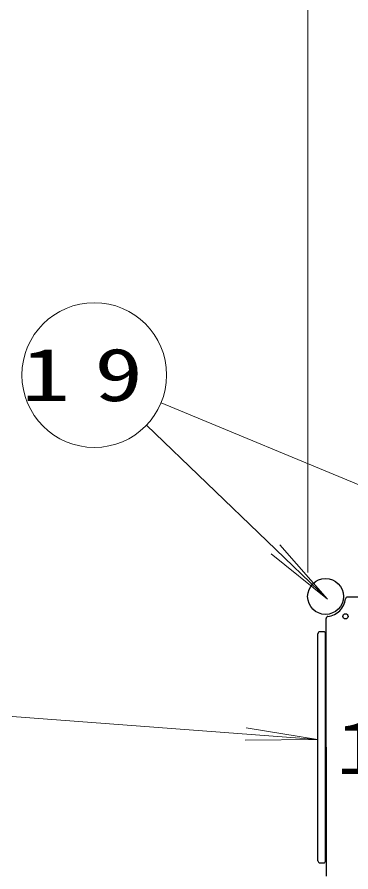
# Model space of a CAD drawing. Units: millimetres on the paper, scale 1:60. Extents: x -385 to 0, y -594 to 267.
# Drawn here: x -311.4 to -297.56, y 154.32 to 189.75 of the extents above; entities that cross this region are included whole.
import ezdxf

# ---------------------------------------------------------------- set-up
doc = ezdxf.new("R2010")
doc.units = ezdxf.units.MM
doc.layers.add('LY_1', color=7, linetype='Continuous', lineweight=25)
doc.styles.add('ＭＳ ゴシック', font='')
doc.styles.get('ＭＳ ゴシック').set_extended_font_data('MS Gothic')

msp = doc.modelspace()

# ---------------------------------------------------------------- linework, layer by layer
at = {"layer": 'LY_1', "lineweight": 13}
for p, q in [((-299.35, 166.74), (-299.35, 234.648)), ((-299.35, 166.74), (-299.35, 234.648)), ((-305.429, 173.767), (-286.108, 165.74)), ((-306.037, 172.838), (-298.534, 165.622)), ((-298.534, 165.622), (-300.507, 167.882)), ((-298.534, 165.622), (-300.869, 167.505)), ((-311.609, 160.77), (-298.937, 159.814)), ((-298.937, 159.814), (-301.898, 160.3)), ((-298.937, 159.814), (-301.937, 159.778))]:
    msp.add_line(p, q, dxfattribs=at)
at = {"layer": 'LY_1'}
for p, q in [((-292.358, 165.715), (-297.697, 165.715)), ((-298.583, 159.49), (-298.583, 164.83)), ((-298.924, 154.782), (-298.924, 164.198)), ((-298.841, 164.282), (-298.691, 164.282)), ((-298.608, 154.782), (-298.608, 164.198)), ((-298.583, 159.49), (-298.583, 154.15)), ((-298.841, 154.698), (-298.691, 154.698))]:
    msp.add_line(p, q, dxfattribs=at)
at = {"layer": 'LY_1', "lineweight": 13}
msp.add_circle((-308.199, 174.918), 3, dxfattribs=at)
at = {"layer": 'LY_1'}
for centre, radius in [((-298.608, 165.74), 0.743), ((-297.783, 164.915), 0.108)]:
    msp.add_circle(centre, radius, dxfattribs=at)
for centre, radius, start, end in [((-298.608, 165.74), 0.833, 276.7872, 353.2128), ((-297.697, 165.632), 0.0833, 90, 173.2128), ((-298.499, 164.83), 0.0833, 96.7872, 180), ((-298.841, 164.198), 0.0833, 90, 180), ((-298.691, 164.198), 0.0833, 0, 90), ((-298.841, 154.782), 0.0833, 180, 270), ((-298.691, 154.782), 0.0833, 270, 0)]:
    msp.add_arc(centre, radius, start, end, dxfattribs=at)

# ---------------------------------------------------------------- texts
at = {"layer": 'LY_1', "char_height": 2.199, "style": 'ＭＳ ゴシック'}
for s, insert, attachment_point in [('\\T1.5;\\W1.35;19', (-308.199, 174.918), 5), ('\\T1.5;\\W1.35;1500', (-298.187, 159.462), 4)]:
    msp.add_mtext(s, dxfattribs=dict(at, insert=insert, attachment_point=attachment_point))

doc.saveas('drawing.dxf')
